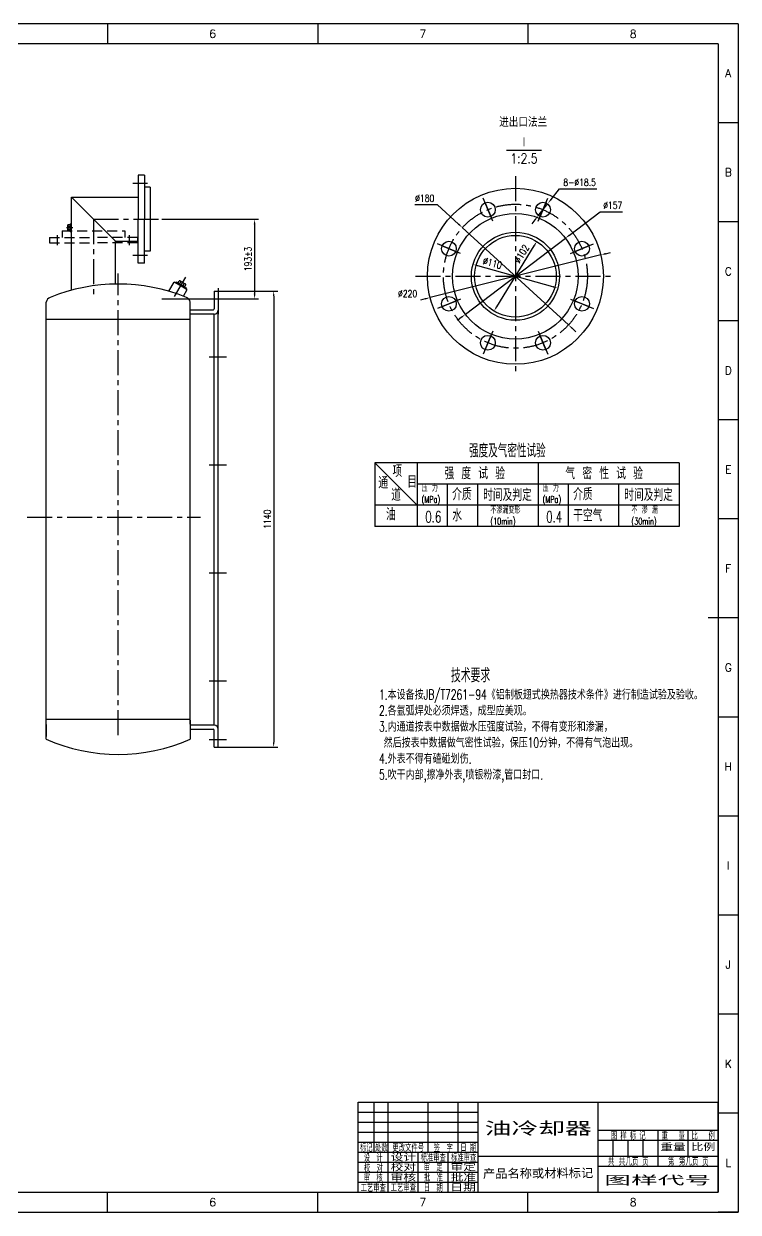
# Model space of a CAD drawing. Header units: millimetres. Extents: x -125 to 4080, y -38 to 3063.
# Drawn here: x 2294 to 4080, y 93 to 3063 of the extents above; entities that cross this region are included whole.
import ezdxf
from ezdxf.enums import TextEntityAlignment as Align

# ---------------------------------------------------------------- set-up
doc = ezdxf.new("R2010")
doc.units = ezdxf.units.MM
doc.header["$LTSCALE"] = 50
for name, pattern in [('CENTER', [2, 1.25, -0.25, 0.25, -0.25]), ('DASHED', [0.75, 0.5, -0.25]), ('G', [2, 1.25, -0.25, 0.25, -0.25])]:
    doc.linetypes.add(name, pattern=pattern)
for name, color, linetype in [('01', 7, 'Continuous'), ('05', 7, 'G'), ('11', 3, 'Continuous'), ('1轮廓实线层', 7, 'Continuous'), ('2细线层', 4, 'Continuous'), ('3中心线层', 1, 'CENTER'), ('4虚线层', 6, 'DASHED'), ('6文字层', 3, 'Continuous'), ('7标注层', 4, 'Continuous'), ('8符号标注层', 4, 'Continuous'), ('图框层', 7, 'Continuous')]:
    doc.layers.add(name, color=color, linetype=linetype)
doc.styles.add('INTECAD', font='txt.shx', dxfattribs={"width": 0.67, "bigfont": 'hzfs.shx'})
doc.styles.add('PC_TEXTSTYLE', font='romans.shx', dxfattribs={"width": 0.8, "bigfont": 'hzfs.shx'})
doc.styles.add('PC_TEXTSTYLE1', font='romans.shx', dxfattribs={"bigfont": 'hzfs.shx'})
doc.styles.add('TH_GBDIM', font='romans.shx', dxfattribs={"width": 0.8, "bigfont": 'gbcbig.shx'})
doc.dimstyles.new('TH_GBDIM', dxfattribs={"dimscale": 5, "dimtxt": 3.5, "dimasz": 2.5, "dimexe": 2, "dimexo": 0, "dimgap": 1.5, "dimtad": 1, "dimdec": 1, "dimdsep": 46, "dimtxsty": 'TH_GBDIM', "dimcen": 2.5, "dimclrd": 130, "dimclre": 130, "dimclrt": 3, "dimadec": 0, "dimazin": 2, "dimtfac": 0.714286, "dimtdec": 1, "dimtmove": 0, "dimatfit": 3, "dimfxl": 0, "dimtolj": 1, "dimtzin": 0, "dimlwd": -1, "dimlwe": -1, "dimarcsym": 0})

# ---------------------------------------------------------------- blocks, each defined once
blk = doc.blocks.new('*D5')
at = {"layer": '7标注层', "color": 130}
blk.add_line((3616.8, 2405.3), (3429.1, 2457.9), dxfattribs=at)
for points in [[(3429.6, 2459.9), (3428.5, 2455.9), (3417, 2461.2)], [(3617.4, 2407.3), (3616.3, 2403.3), (3628.9, 2401.9)]]:
    blk.add_solid(points, dxfattribs=at)
at = {"layer": 'Defpoints', "color": 0}
for p in [(3417, 2461.2), (3628.9, 2401.9)]:
    blk.add_point(p, dxfattribs=at)
at = {"layer": '7标注层', "color": 3, "insert": (3465.5, 2464.5), "char_height": 17.5, "attachment_point": 5, "rotation": 344.3529, "style": 'TH_GBDIM'}
blk.add_mtext('\\A1;%%c110{}{}', dxfattribs=at)
blk = doc.blocks.new('*D6')
at = {"layer": '7标注层', "color": 130}
for p, q in [((3328, 2610.2), (3271.8, 2610.2)), ((3381, 2561.6), (3328, 2610.2)), ((3655.7, 2310), (3390.2, 2553.2)), ((3664.9, 2301.5), (3674.1, 2293.1))]:
    blk.add_line(p, q, dxfattribs=at)
for points in [[(3382.4, 2563.2), (3379.6, 2560.1), (3390.2, 2553.2)], [(3666.3, 2303.1), (3663.5, 2300), (3655.7, 2310)]]:
    blk.add_solid(points, dxfattribs=at)
at = {"layer": 'Defpoints', "color": 0}
for p in [(3390.2, 2553.2), (3655.7, 2310)]:
    blk.add_point(p, dxfattribs=at)
at = {"layer": '7标注层', "color": 3, "insert": (3296.2, 2626.5), "char_height": 17.5, "attachment_point": 5, "style": 'TH_GBDIM'}
blk.add_mtext('\\A1;%%c180{}{}', dxfattribs=at)
blk = doc.blocks.new('*D7')
at = {"layer": '7标注层', "color": 130}
for p, q in [((3736.4, 2484.9), (3309.5, 2378.2)), ((3748.5, 2488), (3760.6, 2491)), ((3297.4, 2375.2), (3285.3, 2372.2))]:
    blk.add_line(p, q, dxfattribs=at)
for points in [[(3748, 2490), (3749, 2486), (3736.4, 2484.9)], [(3296.9, 2377.2), (3297.9, 2373.2), (3309.5, 2378.2)]]:
    blk.add_solid(points, dxfattribs=at)
at = {"layer": 'Defpoints', "color": 0}
for p in [(3736.4, 2484.9), (3309.5, 2378.2)]:
    blk.add_point(p, dxfattribs=at)
at = {"layer": '7标注层', "color": 3, "insert": (3253.4, 2388.4), "char_height": 17.5, "attachment_point": 5, "style": 'TH_GBDIM'}
blk.add_mtext('\\A1;%%c220{}{}', dxfattribs=at)
blk = doc.blocks.new('*D8')
at = {"layer": '7标注层', "color": 130}
for p, q in [((3612, 2623.4), (3632.9, 2650)), ((3632.9, 2650), (3726.4, 2650)), ((3579.4, 2582.2), (3604.2, 2613.6)), ((3571.7, 2572.4), (3564, 2562.5))]:
    blk.add_line(p, q, dxfattribs=at)
for points in [[(3610.3, 2624.7), (3613.6, 2622.1), (3604.2, 2613.6)], [(3570.1, 2573.7), (3573.3, 2571.1), (3579.4, 2582.2)]]:
    blk.add_solid(points, dxfattribs=at)
at = {"layer": 'Defpoints', "color": 0}
for p in [(3604.2, 2613.6), (3579.4, 2582.2)]:
    blk.add_point(p, dxfattribs=at)
at = {"layer": '7标注层', "color": 3, "insert": (3683.4, 2666.2), "char_height": 17.5, "attachment_point": 5, "style": 'TH_GBDIM'}
blk.add_mtext('\\A1;8-%%c18.5{}{}', dxfattribs=at)
blk = doc.blocks.new('*D9')
at = {"layer": '7标注层', "color": 130}
for p, q in [((3657.9, 2534.2), (3734.5, 2592.5)), ((3734.5, 2592.5), (3790.7, 2592.5)), ((3398, 2336.5), (3647.9, 2526.6)), ((3388, 2329), (3378.1, 2321.4))]:
    blk.add_line(p, q, dxfattribs=at)
for points in [[(3656.6, 2535.9), (3659.1, 2532.5), (3647.9, 2526.6)], [(3386.8, 2330.6), (3389.3, 2327.3), (3398, 2336.5)]]:
    blk.add_solid(points, dxfattribs=at)
at = {"layer": 'Defpoints', "color": 0}
for p in [(3647.9, 2526.6), (3398, 2336.5)]:
    blk.add_point(p, dxfattribs=at)
at = {"layer": '7标注层', "color": 3, "insert": (3766.3, 2608.7), "char_height": 17.5, "attachment_point": 5, "style": 'TH_GBDIM'}
blk.add_mtext('\\A1;%%c157{}{}', dxfattribs=at)
blk = doc.blocks.new('*D10')
at = {"layer": '7标注层', "color": 130}
blk.add_line((3476.1, 2355.3), (3569.8, 2507.8), dxfattribs=at)
for points in [[(3568.1, 2508.9), (3571.6, 2506.7), (3576.4, 2518.5)], [(3474.3, 2356.4), (3477.8, 2354.3), (3469.5, 2344.7)]]:
    blk.add_solid(points, dxfattribs=at)
at = {"layer": 'Defpoints', "color": 0}
for p in [(3576.4, 2518.5), (3469.5, 2344.7)]:
    blk.add_point(p, dxfattribs=at)
at = {"layer": '7标注层', "color": 3, "insert": (3538.4, 2487.7), "char_height": 17.5, "attachment_point": 5, "rotation": 58.4035, "style": 'TH_GBDIM'}
blk.add_mtext('\\A1;%%c102{}{}', dxfattribs=at)
blk = doc.blocks.new('*D52')
at = {"layer": '7标注层', "color": 130}
for p, q in [((2774.5, 2394.5), (2928.6, 2394.5)), ((2918.6, 2382), (2918.6, 1267)), ((2774.5, 1254.5), (2928.6, 1254.5))]:
    blk.add_line(p, q, dxfattribs=at)
for points in [[(2916.5, 2382), (2920.7, 2382), (2918.6, 2394.5)], [(2916.5, 1267), (2920.7, 1267), (2918.6, 1254.5)]]:
    blk.add_solid(points, dxfattribs=at)
at = {"layer": 'Defpoints', "color": 0}
for p in [(2774.5, 2394.5), (2774.5, 1254.5), (2918.6, 1254.5)]:
    blk.add_point(p, dxfattribs=at)
at = {"layer": '7标注层', "color": 3, "insert": (2902.3, 1824.5), "char_height": 17.5, "attachment_point": 5, "rotation": 90, "style": 'TH_GBDIM'}
blk.add_mtext('\\A1;1140{}{}', dxfattribs=at)
blk = doc.blocks.new('*D59')
at = {"layer": '7标注层', "color": 130}
for p, q in [((2639.1, 2574.2), (2880.9, 2574.2)), ((2870.9, 2561.7), (2870.9, 2387.7)), ((2639.1, 2375.2), (2880.9, 2375.2))]:
    blk.add_line(p, q, dxfattribs=at)
for points in [[(2868.8, 2561.7), (2873, 2561.7), (2870.9, 2574.2)], [(2868.8, 2387.7), (2873, 2387.7), (2870.9, 2375.2)]]:
    blk.add_solid(points, dxfattribs=at)
at = {"layer": 'Defpoints', "color": 0}
for p in [(2639.1, 2574.2), (2639.1, 2375.2), (2870.9, 2375.2)]:
    blk.add_point(p, dxfattribs=at)
at = {"layer": '7标注层', "color": 3, "insert": (2854.7, 2474.7), "char_height": 17.5, "attachment_point": 5, "rotation": 90, "style": 'TH_GBDIM'}
blk.add_mtext('\\A1;193{}{%%p3}', dxfattribs=at)

msp = doc.modelspace()

# ---------------------------------------------------------------- linework, layer by layer
for p, q in [((2579.46, 2684.24), (2579.46, 2574.24)), ((2595.96, 2684.24), (2579.46, 2684.24)), ((2595.96, 2684.24), (2595.96, 2574.24)), ((2609.96, 2654.24), (2595.96, 2654.24)), ((2609.96, 2654.24), (2609.96, 2494.24)), ((2522.96, 2519.24), (2412.96, 2629.24)), ((2579.46, 2464.24), (2579.46, 2574.24)), ((2595.96, 2464.24), (2595.96, 2574.24)), ((2595.96, 2464.24), (2595.96, 2574.24)), ((2609.96, 2494.24), (2595.96, 2494.24)), ((2595.96, 2464.24), (2579.46, 2464.24)), ((2702.69, 2398.25), (2669.79, 2417.25)), ((2700.1, 2399.75), (2672.38, 2415.75)), ((2769.96, 2394.51), (2769.96, 2350.24)), ((2779.96, 2402.24), (2779.96, 2347.24)), ((2349.96, 2337.24), (2349.96, 2367.24)), ((2709.96, 2337.24), (2709.96, 2367.24)), ((2709.96, 1312.24), (2709.96, 2347.24)), ((2766.96, 2347.24), (2709.96, 2347.24)), ((2769.96, 2372.24), (2769.96, 2350.24)), ((2779.96, 2347.24), (2779.96, 2347.24)), ((2779.96, 2347.24), (2779.96, 2337.24)), ((2779.96, 2347.24), (2779.96, 2347.24)), ((2349.96, 1274.4), (2349.96, 2344.74)), ((2769.96, 2337.24), (2709.96, 2337.24)), ((2769.96, 1309.5), (2769.96, 2337.24)), ((2779.96, 1254.51), (2779.96, 2337.24)), ((2349.96, 1311.78), (2349.96, 1281.78)), ((2709.96, 1322.24), (2709.96, 1274.4)), ((2769.96, 1309.5), (2709.96, 1309.5)), ((2779.96, 1299.5), (2779.96, 1309.5)), ((2709.96, 1299.5), (2766.96, 1299.5)), ((2769.96, 1254.51), (2769.96, 1296.5)), ((2779.96, 1299.5), (2779.96, 1299.5))]:
    msp.add_line(p, q)
for points in [[(2412.96, 2396.75), (2412.96, 2629.24), (2579.46, 2629.24)], [(2522.96, 2412.19), (2522.96, 2519.24), (2579.46, 2519.24)]]:
    msp.add_lwpolyline(points)
for radius in [220, 110, 102]:
    msp.add_circle((3522.95, 2431.58), radius)
for centre, radius, start, end in [((2766.96, 2350.24), 3, 270, 0), ((2766.96, 2350.24), 3, 270, 0), ((2769.96, 2347.24), 10, 270, 0), ((2769.96, 1299.5), 10, 0, 90), ((2766.96, 1296.5), 3, 0, 90)]:
    msp.add_arc(centre, radius, start, end)
at = {"layer": '01'}
for p, q in [((2403.55, 2546.95), (2403.55, 2558.95)), ((2404.22, 2560.95), (2410.54, 2560.95)), ((2404.22, 2556.95), (2410.54, 2556.95)), ((2410.54, 2542.95), (2410.54, 2562.95)), ((2413.04, 2562.95), (2410.54, 2562.95)), ((2413.04, 2542.95), (2413.04, 2562.95)), ((2404.22, 2548.95), (2410.54, 2548.95)), ((2410.54, 2544.95), (2404.22, 2544.95)), ((2410.54, 2542.95), (2413.04, 2542.95))]:
    msp.add_line(p, q, dxfattribs=at)
for centre, radius, start, end in [((2406.84, 2558.95), 3.29, 142.60181, 217.39819), ((2415.69, 2552.95), 12.14, 160.76291, 199.23709), ((2406.84, 2546.95), 3.29, 142.60181, 217.39819)]:
    msp.add_arc(centre, radius, start, end, dxfattribs=at)
at = {"layer": '05'}
msp.add_line((2400.22, 2553.1), (2416.64, 2553.1), dxfattribs=at)
at = {"layer": '11'}
for p, q in [((3932.25, 1965.15), (3171.21, 1965.15)), ((3171.21, 1965.15), (3171.21, 1806.39)), ((3171.21, 1965.15), (3277.05, 1859.31)), ((3277.05, 1965.15), (3277.05, 1806.39)), ((3579.45, 1965.15), (3579.45, 1806.39)), ((3579.45, 1965.15), (3579.45, 1806.39)), ((3932.25, 1965.15), (3932.25, 1806.39)), ((3932.25, 1912.23), (3277.05, 1912.23)), ((3352.65, 1912.23), (3352.65, 1806.39)), ((3428.25, 1912.23), (3428.25, 1806.39)), ((3655.05, 1912.23), (3655.05, 1806.39)), ((3781.05, 1912.23), (3781.05, 1806.39)), ((3932.25, 1859.31), (3171.21, 1859.31)), ((3932.25, 1806.39), (3171.21, 1806.39))]:
    msp.add_line(p, q, dxfattribs=at)
at = {"layer": '1轮廓实线层'}
for p, q in [((4030, 3012.58), (0, 3012.58)), ((4030, 3012.58), (4030, 142.58)), ((2656.41, 2394.09), (2669.79, 2417.25)), ((2674.97, 2416.98), (2673.79, 2414.94)), ((2678.72, 2414.71), (2674.97, 2416.98)), ((2678.83, 2414.65), (2682.02, 2420.17)), ((2696.02, 2404.72), (2678.83, 2414.65)), ((2696.18, 2404.77), (2683, 2412.17)), ((2683.13, 2412.17), (2686.32, 2417.69)), ((2684.73, 2419.9), (2691.18, 2416.18)), ((2691.18, 2416.18), (2697.63, 2412.46)), ((2691.73, 2407.21), (2694.91, 2412.73)), ((2696.02, 2404.72), (2699.21, 2410.25)), ((2693.08, 2381.6), (2702.69, 2398.25)), ((2696.02, 2404.72), (2699.87, 2402.61)), ((2699.87, 2402.61), (2698.69, 2400.57)), ((2769.96, 2394.51), (2779.96, 2394.51)), ((2349.96, 2324.51), (2709.96, 2324.51)), ((4080, 1577.58), (4005, 1577.58)), ((2349.96, 1324.51), (2709.96, 1324.51)), ((2769.96, 1254.51), (2779.96, 1254.51)), ((3130, 367.58), (4030, 367.58)), ((3130, 142.58), (3130, 367.58)), ((3130, 142.58), (3130, 367.58)), ((3170, 242.58), (3170, 367.58)), ((3205, 242.58), (3205, 367.58)), ((3305, 242.58), (3305, 367.58)), ((3380, 242.58), (3380, 367.58)), ((3430, 142.58), (3430, 367.58)), ((3730, 142.58), (3730, 367.58)), ((3730, 297.58), (4030, 297.58)), ((3880, 207.58), (3880, 297.58)), ((3955, 232.58), (3955, 297.58)), ((3130, 267.58), (3430, 267.58)), ((3730, 272.58), (4030, 272.58)), ((3130, 242.58), (3430, 242.58)), ((3205, 142.58), (3205, 242.58)), ((3280, 142.58), (3280, 242.58)), ((3355, 142.58), (3355, 242.58)), ((3430, 232.58), (4030, 232.58)), ((3730, 207.58), (4030, 207.58)), ((0, 142.58), (4030, 142.58)), ((3130, 142.58), (4030, 142.58))]:
    msp.add_line(p, q, dxfattribs=at)
for centre, radius in [((3454.07, 2597.88), 18.5), ((3591.84, 2597.88), 18.5), ((3522.95, 2431.58), 157), ((3356.65, 2500.46), 18.5), ((3689.25, 2500.46), 18.5), ((3356.65, 2362.7), 18.5), ((3689.25, 2362.7), 18.5), ((3454.07, 2265.28), 18.5), ((3591.84, 2265.28), 18.5)]:
    msp.add_circle(centre, radius, dxfattribs=at)
for centre, radius, start, end in [((2529.96, 1962.85), 449.4, 67.72759, 112.27241), ((2683.08, 2417.05), 3.3, 11.22088, 108.77913), ((2685.43, 2406.22), 11.51, 34.45386, 85.54615), ((2695.98, 2409.6), 3.3, 11.22088, 108.77913), ((2366.45, 2363.15), 16.99, 113.65451, 166.06659), ((2693.47, 2363.15), 16.99, 13.93341, 66.34549), ((2529.96, 1686.17), 449.4, 246.38833, 293.61167)]:
    msp.add_arc(centre, radius, start, end, dxfattribs=at)
at = {"layer": '2细线层'}
for p, q in [((4080, 3062.58), (-125, 3062.58)), ((2503.12, 3062.58), (2503.12, 3012.58)), ((3028.75, 3062.58), (3028.75, 3012.58)), ((3554.38, 3062.58), (3554.38, 3012.58)), ((4080, 3062.58), (4080, 92.58)), ((4080, 2815.08), (4030, 2815.08)), ((4080, 2567.58), (4030, 2567.58)), ((4080, 2320.08), (4030, 2320.08)), ((4080, 2072.58), (4030, 2072.58)), ((4080, 1825.08), (4030, 1825.08)), ((4080, 1577.58), (4030, 1577.58)), ((4080, 1330.08), (4030, 1330.08)), ((4080, 1082.58), (4030, 1082.58)), ((4080, 835.08), (4030, 835.08)), ((4080, 587.58), (4030, 587.58)), ((3130, 342.58), (3430, 342.58)), ((4080, 340.08), (4030, 340.08)), ((3130, 317.58), (3430, 317.58)), ((3130, 292.58), (3430, 292.58)), ((3130, 217.58), (3430, 217.58)), ((3130, 192.58), (3430, 192.58)), ((3130, 167.58), (3430, 167.58)), ((2503.12, 92.58), (2503.12, 142.58)), ((3028.75, 92.58), (3028.75, 142.58)), ((3554.38, 92.58), (3554.38, 142.58)), ((-125, 92.58), (4080, 92.58)), ((4080, 92.58), (4030, 92.58))]:
    msp.add_line(p, q, dxfattribs=at)
at = {"layer": '2细线层', "color": 75}
for p, q in [((3767.5, 232.58), (3767.5, 272.58)), ((3805, 232.58), (3805, 272.58)), ((3842.5, 232.58), (3842.5, 272.58))]:
    msp.add_line(p, q, dxfattribs=at)
at = {"layer": '3中心线层'}
for p, q in [((3522.95, 2681.58), (3522.95, 2181.58)), ((2566.7, 2664.24), (2602.95, 2664.24)), ((3466.08, 2568.88), (3441.53, 2628.15)), ((3446.23, 2616.82), (3461.92, 2578.94)), ((3579.82, 2568.88), (3604.38, 2628.15)), ((3599.68, 2616.82), (3583.99, 2578.94)), ((2467.96, 2574.24), (2467.96, 2380.79)), ((2467.96, 2574.24), (2641.93, 2574.24)), ((3385.66, 2488.45), (3326.38, 2513)), ((3337.72, 2508.31), (3375.59, 2492.62)), ((3660.25, 2488.45), (3719.53, 2513)), ((3708.19, 2508.31), (3670.31, 2492.62)), ((2566.7, 2484.24), (2602.95, 2484.24)), ((2529.96, 1284.61), (2529.96, 2438.62)), ((2670.71, 2380.86), (2698.63, 2429.21)), ((3272.95, 2431.58), (3772.95, 2431.58)), ((2757.65, 2375.16), (2800.65, 2375.16)), ((3385.66, 2374.71), (3326.38, 2350.16)), ((3337.72, 2354.85), (3375.59, 2370.54)), ((3660.25, 2374.71), (3719.53, 2350.16)), ((3708.19, 2354.85), (3670.31, 2370.54)), ((3466.08, 2294.28), (3441.53, 2235.01)), ((3579.82, 2294.28), (3604.38, 2235.01)), ((3446.23, 2246.34), (3461.92, 2284.22)), ((3599.68, 2246.34), (3583.99, 2284.22)), ((2757.65, 2230.16), (2800.65, 2230.16)), ((2757.65, 1960.16), (2800.65, 1960.16)), ((2302.34, 1829.74), (2735.52, 1829.74)), ((2757.65, 1690.16), (2800.65, 1690.16)), ((2757.65, 1420.16), (2800.65, 1420.16)), ((2757.65, 1273.86), (2800.65, 1273.86))]:
    msp.add_line(p, q, dxfattribs=at)
msp.add_circle((3522.95, 2431.58), 180, dxfattribs=at)
at = {"layer": '4虚线层'}
for p, q in [((2357.96, 2528.74), (2467.96, 2528.74)), ((2357.96, 2528.74), (2357.96, 2514.74)), ((2377.96, 2509.32), (2377.96, 2535.51)), ((2389.46, 2545.24), (2546.46, 2545.24)), ((2389.46, 2545.24), (2389.46, 2528.74)), ((2577.96, 2528.74), (2467.96, 2528.74)), ((2577.96, 2528.74), (2467.96, 2528.74)), ((2546.46, 2545.24), (2546.46, 2528.74)), ((2557.96, 2509.32), (2557.96, 2535.51)), ((2577.96, 2528.74), (2577.96, 2514.74)), ((2357.96, 2514.74), (2467.96, 2514.74)), ((2577.96, 2514.74), (2467.96, 2514.74))]:
    msp.add_line(p, q, dxfattribs=at)
at = {"layer": '8符号标注层', "color": 7}
msp.add_line((3587.85, 2746), (3500.92, 2746), dxfattribs=at)
at = {"layer": '图框层'}
msp.add_line((4030, 142.58), (4030, 367.58), dxfattribs=at)

# ---------------------------------------------------------------- texts
at = {"layer": '11', "style": 'INTECAD', "width": 0.67}
for s, height, p in [('强度及气密性试验', 34.02, (3406.97, 1978.68)), ('项', 30.24, (3215.55, 1929.72)), ('通', 30.24, (3180.13, 1900.77)), ('目', 30.24, (3252.57, 1903.18)), ('强 度 试 验', 30.24, (3345.43, 1924.1)), ('气 密 性 试 验', 30.24, (3647.83, 1924.1)), ('道', 30.24, (3212.33, 1870.21)), ('时间及判定', 30.24, (3442.34, 1870.06)), ('时间及判定', 30.24, (3795.14, 1870.06)), ('油', 30.24, (3199.3, 1821.48)), ('0.6', 27.972, (3297.45, 1816.31)), ('0.4', 27.972, (3599.85, 1816.31))]:
    msp.add_text(s, height=height, dxfattribs=at).set_placement(p)
at = {"layer": '11', "attachment_point": 1, "style": 'INTECAD'}
for s, insert, char_height, width in [('压 力\\P(MPa)', (3288.51, 1910.08), 16.632, 90.1068), ('介质', (3364.91, 1902.1), 30.24, 119.5445), ('压 力\\P(MPa)', (3590.91, 1910.08), 16.632, 90.1068), ('介质', (3667.31, 1902.1), 30.24, 119.5445), ('不渗漏变形\\P(10min)', (3460.21, 1855.46), 16.632, 111.6121), ('干空气', (3667.31, 1849.18), 30.24, 119.5448), ('不 渗 漏\\P(30min)', (3813.01, 1855.46), 16.632, 111.6121)]:
    msp.add_mtext(s, dxfattribs=dict(at, insert=insert, char_height=char_height, width=width))
at = {"layer": '11', "insert": (3364.91, 1849.18), "char_height": 30.24, "width": 119.5448, "attachment_point": 1, "rotation": 0, "style": 'INTECAD'}
msp.add_mtext('水', dxfattribs=at)
at = {"layer": '6文字层', "style": 'PC_TEXTSTYLE1'}
for s, p in [('6', (2765.94, 3037.58)), ('7', (3291.56, 3037.58)), ('8', (3817.19, 3037.58)), ('A', (4055, 2938.83)), ('B', (4055, 2691.33)), ('C', (4055, 2443.83)), ('D', (4055, 2196.33)), ('E', (4055, 1948.83)), ('F', (4055, 1701.33)), ('G', (4055, 1453.83)), ('H', (4055, 1206.33)), ('I', (4055, 958.83)), ('J', (4055, 711.33)), ('K', (4055, 463.83)), ('L', (4055, 216.33)), ('6', (2765.94, 117.58)), ('7', (3291.56, 117.58)), ('8', (3817.19, 117.58))]:
    msp.add_text(s, height=20, dxfattribs=at).set_placement(p, align=Align.MIDDLE)
at = {"layer": '6文字层', "style": 'PC_TEXTSTYLE'}
for s, height, width, p in [('进出口法兰', 25, 0.8, (3542.27, 2797.1)), ('技术要求', 35, 0.667, (3410.85, 1406.26))]:
    msp.add_text(s, height=height, dxfattribs=dict(at, width=width)).set_placement(p, align=Align.BOTTOM_CENTER)
at = {"layer": '6文字层', "style": 'PC_TEXTSTYLE', "width": 0.667}
for s, p in [('1.本设备按JB/T7261-94《铝制板翅式换热器技术条件》进行制造试验及验收。', (3182.01, 1366.26)), ('2.各氩弧焊处必须焊透，成型应美观。', (3182.01, 1326.26)), ('3.内通道按表中数据做水压强度试验，不得有变形和渗漏，', (3182.01, 1286.26)), (' 然后按表中数据做气密性试验，保压10分钟，不得有气泡出现。', (3182.01, 1246.26)), ('4.外表不得有磕碰划伤.', (3182.01, 1206.26)), ('5.吹干内部,擦净外表,喷银粉漆,管口封口.', (3182.01, 1166.26))]:
    msp.add_text(s, height=25, dxfattribs=at).set_placement(p, align=Align.BOTTOM_LEFT)
for s, p in [(' 图 样 标 记 ', (3805, 285.08)), (' 重   量 ', (3917.5, 285.08)), (' 比   例 ', (3992.5, 285.08)), ('标记', (3150, 255.08)), (' 设  计 ', (3167.5, 230.08)), ('处数', (3187.5, 255.08)), (' 更改文件号 ', (3255, 255.08)), ('标准审查', (3317.5, 230.08)), (' 签  字 ', (3342.45, 254.44)), (' 日 期 ', (3405, 255.08)), (' 校  对 ', (3168.01, 204.44)), (' 审  定 ', (3317.33, 205.96)), ('共        页', (3805, 220.08)), ('第        页', (3955, 220.08)), (' 审  核 ', (3167.5, 180.08)), ('批  准', (3317.84, 180.58)), ('工艺审查', (3167.5, 155.08)), (' 日  期 ', (3317.5, 155.08))]:
    msp.add_text(s, height=17.5, dxfattribs=at).set_placement(p, align=Align.MIDDLE)
at = {"layer": '6文字层', "attachment_point": 8, "style": 'PC_TEXTSTYLE'}
for s, insert, char_height in [('Ⅰ', (3544.39, 2753.5), 24.75), ('1:2.5', (3544.39, 2713.75), 24.745)]:
    msp.add_mtext(s, dxfattribs=dict(at, insert=insert, char_height=char_height))
at = {"layer": '6文字层', "style": 'PC_TEXTSTYLE', "flags": 8}
for tag, height, width, p, p2 in [('油冷却器', 35, 2.657934, (3446.08, 283.73), (3713.88, 283.73)), ('设计', 17.5, 2.626176, (3211.17, 219.8), (3274.53, 219.8)), ('标准审查', 17.5, 1.26155, (3362.04, 219.15), (3425.1, 219.15)), ('重量', 17.5, 2.575775, (3885.62, 245.14), (3948.27, 245.14)), ('比例', 17.5, 2.509835, (3962.36, 245.66), (4022.92, 245.66)), ('校对', 17.5, 2.584819, (3211.17, 194.96), (3274.53, 194.96)), ('审定', 17.5, 2.609197, (3360.99, 195.61), (3424.45, 195.61)), ('共几页', 17.5, 1.339292, (3781.22, 209.31), (3830.59, 209.31)), ('第几页', 17.5, 1.327681, (3931.56, 209.31), (3980.51, 209.31)), ('审核', 17.5, 2.606115, (3210.65, 169.46), (3274.53, 169.46)), ('批准', 17.5, 2.608434, (3361.51, 169.46), (3424.45, 169.46)), ('图样代号', 25, 3.78639, (3745.2, 159.36), (4012.47, 159.36)), ('工艺审查', 17.5, 1.277902, (3210.65, 144.61), (3274.53, 144.61)), ('日期', 17.5, 2.708793, (3359.62, 144.61), (3424.45, 144.61))]:
    msp.add_attdef(tag, text='', height=height, dxfattribs=dict(at, width=width)).set_placement(p, p2, align=Align.FIT)
at = {"layer": '6文字层', "style": 'PC_TEXTSTYLE', "width": 1.698465, "flags": 8}
msp.add_attdef('产品名称或材料标记', text='', height=25, rotation=0.4655, dxfattribs=at).set_placement((3441.76, 175.55), (3717.6, 177.79), align=Align.FIT)

# ---------------------------------------------------------------- dimensions: what is measured, and where the dimension line sits
at = {"layer": '7标注层'}
for p1, p2, text, picture, middle in [((3579.45, 2582.18), (3604.22, 2613.58), '8-%%c18.5{}{}', '*D8', (3683.44, 2649.98)), ((3655.66, 2309.97), (3390.25, 2553.19), '%%c180{}{}', '*D6', (3296.18, 2610.23)), ((3397.99, 2336.53), (3647.91, 2526.63), '%%c157{}{}', '*D9', (3766.34, 2592.5)), ((3469.51, 2344.7), (3576.39, 2518.46), '%%c102{}{}', '*D10', (3552.21, 2479.15)), ((3736.38, 2484.94), (3309.52, 2378.22), '%%c220{}{}', '*D7', (3253.44, 2372.16)), ((3628.88, 2401.91), (3417.03, 2461.25), '%%c110{}{}', '*D5', (3461.14, 2448.89))]:
    dim = msp.add_diameter_dim_2p(p1=p1, p2=p2, text=text, dimstyle='TH_GBDIM', override={"dimgap": 1.5, "dimtad": 1, "dimtih": 0, "dimtoh": 1, "dimdec": 1, "dimlfac": 1, "dimse1": 0, "dimse2": 0, "dimsd1": 0, "dimsd2": 0, "dimtix": 0, "dimtofl": 1, "dimatfit": 0}, dxfattribs=at)
    dim.commit()
    dim.dimension.update_dxf_attribs({"geometry": picture, "text_midpoint": middle, "dimtype": 163})
for p1, p2, distance, text, picture, middle in [((2639.1, 2574.24), (2639.1, 2375.16), 231.81, '193{}{%%p3}', '*D59', (2854.66, 2474.7)), ((2774.53, 2394.51), (2774.53, 1254.51), 144.06, '1140{}{}', '*D52', (2902.33, 1824.51))]:
    dim = msp.add_aligned_dim(p1=p1, p2=p2, distance=distance, text=text, dimstyle='TH_GBDIM', override={"dimgap": 1.5, "dimtad": 1, "dimjust": 0, "dimse1": 0, "dimse2": 0, "dimsd1": 0, "dimsd2": 0, "dimclrt": 3, "dimtvp": 0}, dxfattribs=at)
    dim.commit()
    dim.dimension.update_dxf_attribs({"geometry": picture, "text_midpoint": middle})

doc.saveas('drawing.dxf')
